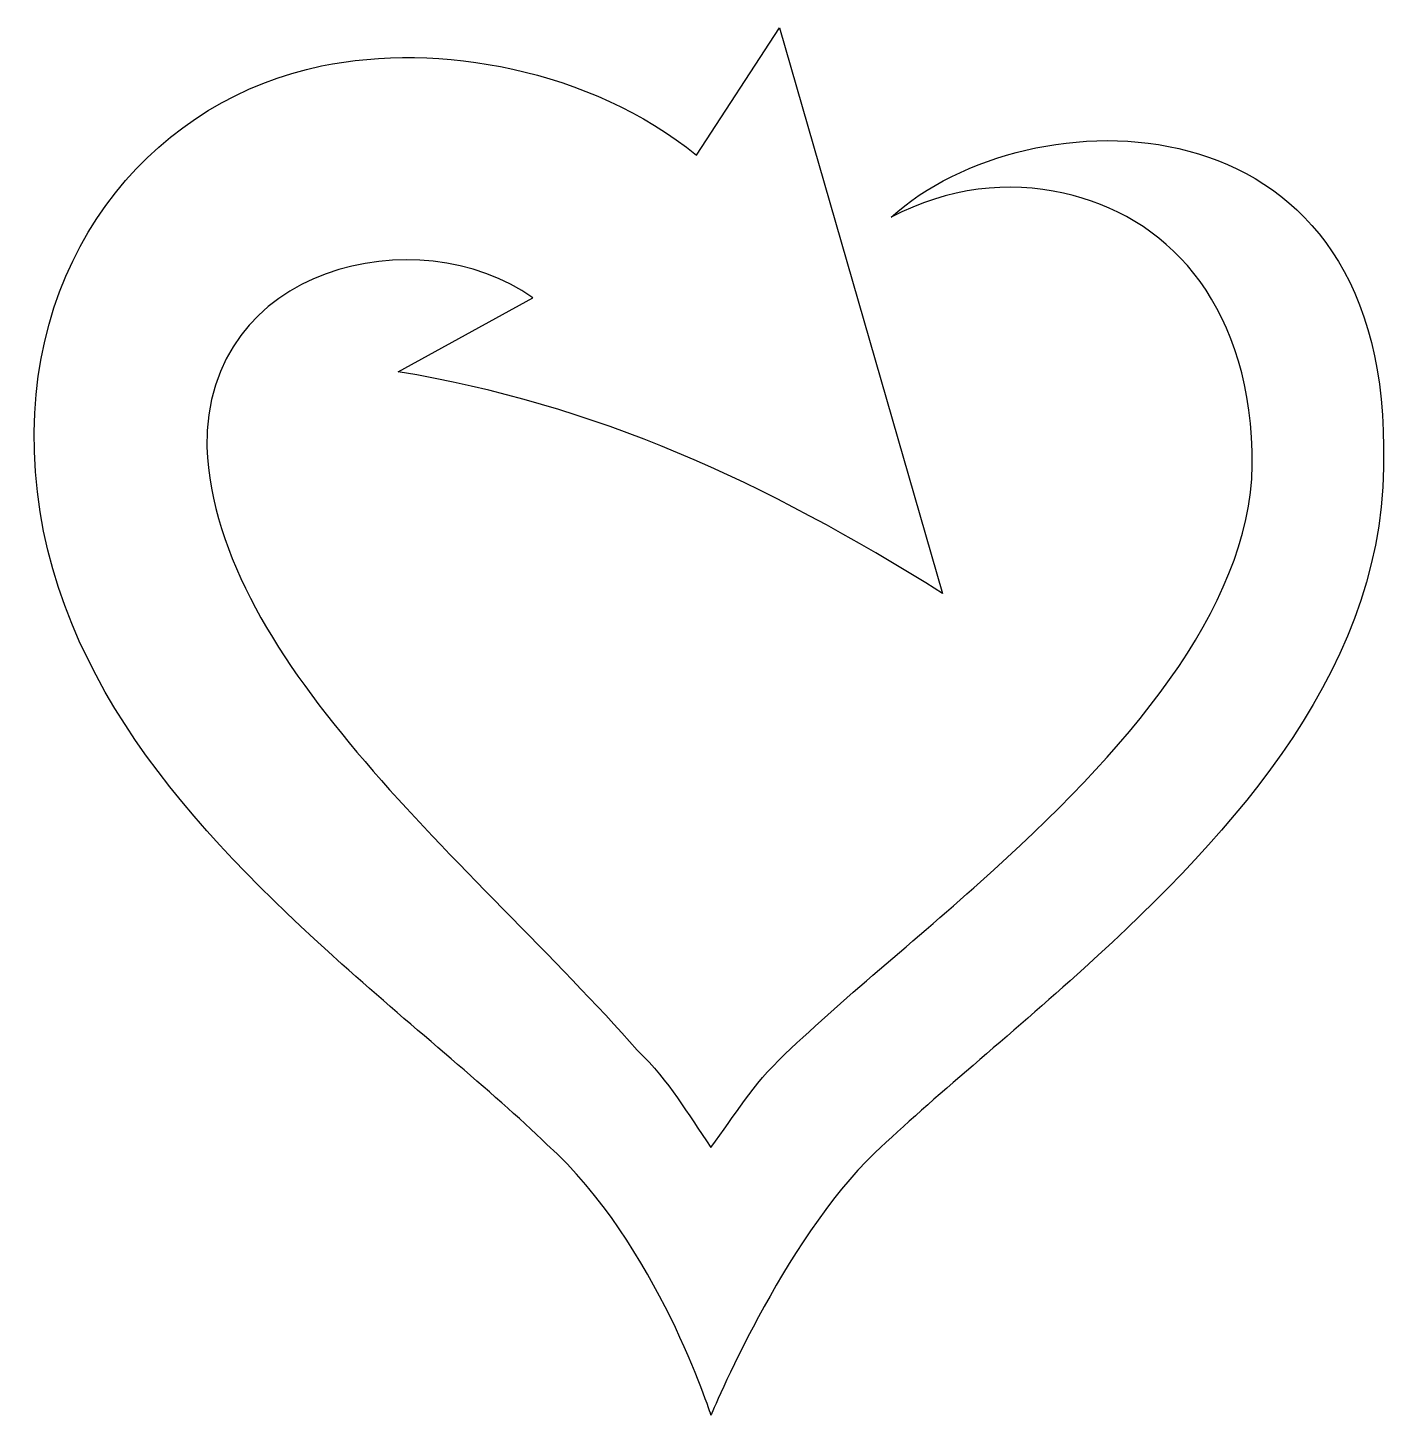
# Model space of a CAD drawing. Header units: centimetres. Extents: x -9.9 to 9.7, y -10 to 9.9.
import ezdxf

# ---------------------------------------------------------------- set-up
doc = ezdxf.new("R2010")
doc.units = ezdxf.units.CM
doc.header["$MEASUREMENT"] = 0
doc.layers.add('Layer 1', color=7, linetype='Continuous')

msp = doc.modelspace()

# ---------------------------------------------------------------- linework, layer by layer
at = {"layer": 'Layer 1'}
msp.add_open_spline([(0.9519, 9.9233), (0.9519, 9.9233), (-0.23918, 8.09055), (-0.23918, 8.09055), (-0.23918, 8.09055), (-1.77629, 9.33383), (-3.9476, 9.71925), (-5.63499, 9.37364), (-5.63499, 9.37364), (-7.93133, 8.90347), (-9.85879, 6.82893), (-9.76302, 3.83024), (-9.76302, 3.83024), (-9.66207, 0.66954), (-7.45601, -1.63937), (-5.34002, -3.54169), (-5.34002, -3.54169), (-4.28203, -4.49275), (-3.1962, -5.35854), (-2.3913, -6.1365), (-2.3913, -6.1365), (-0.8022, -7.57283), (-0.03234, -10.03139), (-0.03234, -10.03139), (-0.03234, -10.03139), (-0.03234, -10.03139), (1.00221, -7.52231), (2.32662, -6.25432), (2.32662, -6.25432), (3.15699, -5.46578), (4.25268, -4.58405), (5.33421, -3.60069), (5.33421, -3.60069), (7.49734, -1.63381), (9.73671, 0.78621), (9.63931, 3.8891), (9.63931, 3.8891), (9.63931, 9.04658), (4.52855, 8.99197), (2.56002, 7.19907), (2.56002, 7.19907), (3.37483, 7.63028), (4.2518, 7.72183), (5.03941, 7.54544), (5.03941, 7.54544), (6.48564, 7.22146), (7.68305, 6.03013), (7.75216, 3.8301), (7.75216, 3.8301), (7.81803, 1.72507), (6.10381, -0.30607), (4.03674, -2.18533), (4.03674, -2.18533), (3.00329, -3.12483), (1.9388, -3.97515), (1.02915, -4.83896), (1.02915, -4.83896), (0.54607, -5.29792), (0.32326, -5.70399), (-0.03239, -6.17969), (-0.03239, -6.17969), (-0.38816, -5.67439), (-0.60853, -5.24921), (-1.09388, -4.78005), (-1.09388, -4.78005), (-3.42762, -2.12527), (-7.1355, 0.73899), (-7.28367, 3.88915), (-7.28367, 3.88915), (-7.31403, 6.51284), (-4.24323, 7.20372), (-2.59265, 6.0414), (-2.59265, 6.0414), (-2.59265, 6.0414), (-4.52917, 4.97632), (-4.52917, 4.97632), (-4.52917, 4.97632), (-1.68734, 4.5064), (0.73112, 3.40092), (3.29708, 1.78893), (3.29708, 1.78893), (3.29708, 1.78893), (0.95186, 9.9233), (0.95186, 9.9233), (0.95186, 9.9233), (0.95186, 9.9233), (0.9519, 9.9233), (0.9519, 9.9233)], degree=3, knots=[0, 0, 0, 0, 0.04347826, 0.04347826, 0.04347826, 0.04347826, 0.08695652, 0.08695652, 0.08695652, 0.08695652, 0.13043478, 0.13043478, 0.13043478, 0.13043478, 0.17391304, 0.17391304, 0.17391304, 0.17391304, 0.2173913, 0.2173913, 0.2173913, 0.2173913, 0.26086957, 0.26086957, 0.26086957, 0.26086957, 0.30434783, 0.30434783, 0.30434783, 0.30434783, 0.34782609, 0.34782609, 0.34782609, 0.34782609, 0.39130435, 0.39130435, 0.39130435, 0.39130435, 0.43478261, 0.43478261, 0.43478261, 0.43478261, 0.47826087, 0.47826087, 0.47826087, 0.47826087, 0.52173913, 0.52173913, 0.52173913, 0.52173913, 0.56521739, 0.56521739, 0.56521739, 0.56521739, 0.60869565, 0.60869565, 0.60869565, 0.60869565, 0.65217391, 0.65217391, 0.65217391, 0.65217391, 0.69565217, 0.69565217, 0.69565217, 0.69565217, 0.73913043, 0.73913043, 0.73913043, 0.73913043, 0.7826087, 0.7826087, 0.7826087, 0.7826087, 0.82608696, 0.82608696, 0.82608696, 0.82608696, 0.86956522, 0.86956522, 0.86956522, 0.86956522, 0.91304348, 0.91304348, 0.91304348, 0.91304348, 1, 1, 1, 1], dxfattribs=at)

doc.saveas('drawing.dxf')
